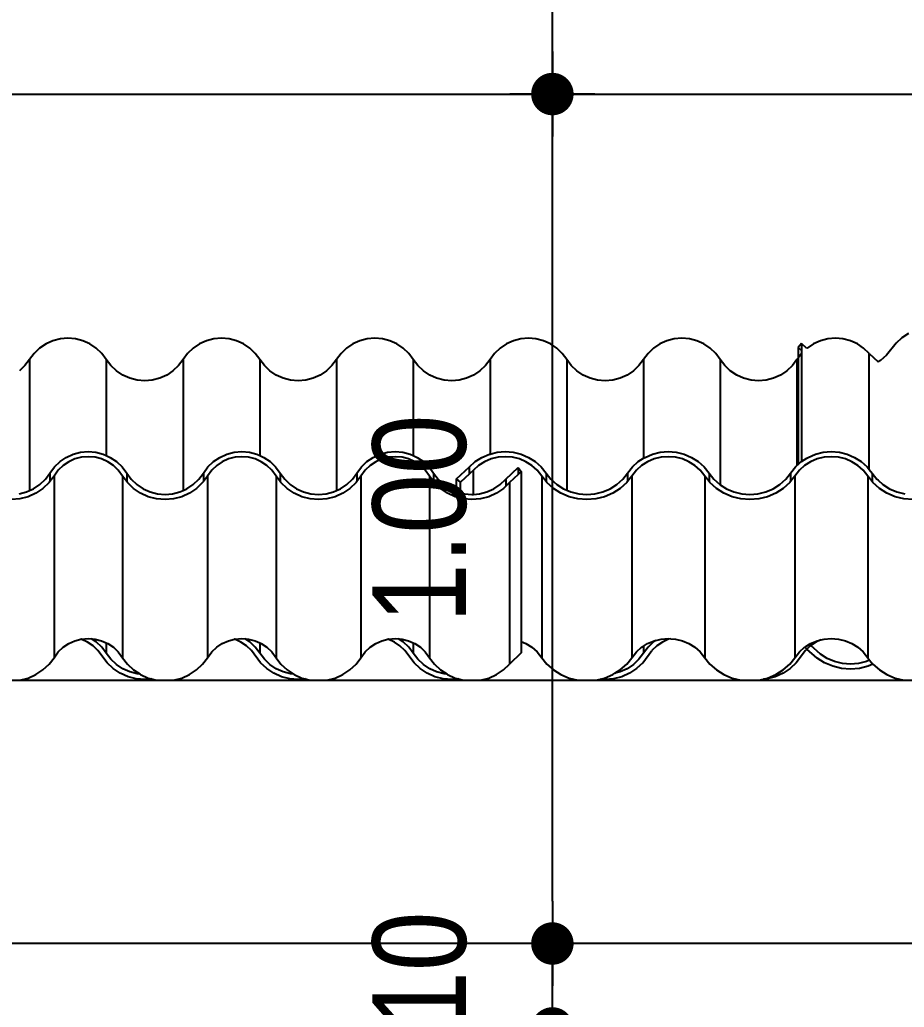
# Model space of a CAD drawing. Header units: millimetres. Extents: x 3212 to 6878, y 1640 to 3386.
# Drawn here: x 3310.305 to 3311.347, y 1648.377 to 1649.539 of the extents above; entities that cross this region are included whole.
import ezdxf

# ---------------------------------------------------------------- set-up
doc = ezdxf.new("R2010")
doc.units = ezdxf.units.MM
doc.header["$LTSCALE"] = 0.8
for name, color, linetype in [('A-PEN-B', 5, 'Continuous'), ('A-PEN-C', 4, 'Continuous'), ('A-PEN-Y', 2, 'Continuous'), ('COTA', 2, 'Continuous')]:
    doc.layers.add(name, color=color, linetype=linetype)
doc.layers.add('COTAS', color=53, linetype='Continuous', lineweight=9)
doc.styles.add('F2', font='ARIALN.TTF')
doc.dimstyles.new('ARQUITETURA', dxfattribs={"dimtxt": 0.11, "dimasz": 0.05, "dimexe": 0.1, "dimexo": 0, "dimgap": 0.1, "dimtad": 1, "dimzin": 5, "dimdsep": 46, "dimtxsty": 'F2', "dimblk": 'COTA', "dimcen": 0, "dimse1": 1, "dimse2": 1, "dimadec": 0, "dimazin": 0, "dimtfac": 2, "dimtix": 1, "dimtmove": 2, "dimatfit": 3, "dimldrblk": 'COTA', "dimfxl": 0, "dimtolj": 1, "dimtzin": 5, "dimarcsym": 0})

# ---------------------------------------------------------------- blocks, each defined once
blk = doc.blocks.new('COTA')
at = {"layer": 'COTA'}
for p, q in [((0, 1), (0, -1)), ((-1, 0), (1, 0))]:
    blk.add_line(p, q, dxfattribs=at)
at = {"layer": 'COTA', "const_width": 0.5}
blk.add_lwpolyline([(-0.25, 0, 1), (0.25, 0, 1)], format="xyb", close=True, dxfattribs=at)
blk = doc.blocks.new('*D217')
at = {"layer": 'COTAS', "color": 0, "lineweight": -2, "transparency": 16777216}
blk.add_line((3310.9325, 1645.5016), (3310.9325, 1648.3016), dxfattribs=at)
at = {"layer": 'Defpoints', "color": 0, "transparency": 16777216}
for p in [(3310.9325, 1648.3516), (3311.0854, 1648.3516), (3311.1995, 1645.4516)]:
    blk.add_point(p, dxfattribs=at)
at = {"layer": 'COTAS', "color": 0, "lineweight": -2, "transparency": 16777216, "xscale": 0.05, "yscale": 0.05, "zscale": 0.05}
for p, rotation in [((3310.9325, 1648.3516), 90), ((3310.9325, 1645.4516), 270)]:
    blk.add_blockref('COTA', p, dxfattribs=dict(at, rotation=rotation))
at = {"layer": 'COTAS', "color": 0, "transparency": 16777216, "insert": (3310.7764, 1646.9016), "char_height": 0.11, "attachment_point": 5, "rotation": 90, "style": 'F2'}
blk.add_mtext('\\A1;2.90', dxfattribs=at)
blk = doc.blocks.new('*D218')
at = {"layer": 'COTAS', "color": 0, "lineweight": -2, "transparency": 16777216}
for p, q in [((3310.9325, 1648.5016), (3310.9325, 1648.5516)), ((3310.9325, 1648.3516), (3310.9325, 1648.4516)), ((3310.9325, 1648.3016), (3310.9325, 1648.2516))]:
    blk.add_line(p, q, dxfattribs=at)
at = {"layer": 'Defpoints', "color": 0, "transparency": 16777216}
for p in [(3310.9325, 1648.4516), (3311.0954, 1648.4516), (3311.0854, 1648.3516)]:
    blk.add_point(p, dxfattribs=at)
at = {"layer": 'COTAS', "color": 0, "lineweight": -2, "transparency": 16777216, "xscale": 0.05, "yscale": 0.05, "zscale": 0.05}
for p, rotation in [((3310.9325, 1648.4516), 270), ((3310.9325, 1648.3516), 90)]:
    blk.add_blockref('COTA', p, dxfattribs=dict(at, rotation=rotation))
at = {"layer": 'COTAS', "color": 0, "transparency": 16777216, "insert": (3310.7764, 1648.4016), "char_height": 0.11, "attachment_point": 5, "rotation": 90, "style": 'F2'}
blk.add_mtext('\\A1;.10', dxfattribs=at)
blk = doc.blocks.new('*D219')
at = {"layer": 'COTAS', "color": 0, "lineweight": -2, "transparency": 16777216}
blk.add_line((3310.9325, 1648.5016), (3310.9325, 1649.4016), dxfattribs=at)
at = {"layer": 'Defpoints', "color": 0, "transparency": 16777216}
for p in [(3305.2044, 1649.4516), (3310.9325, 1649.4516), (3311.0954, 1648.4516)]:
    blk.add_point(p, dxfattribs=at)
at = {"layer": 'COTAS', "color": 0, "lineweight": -2, "transparency": 16777216, "xscale": 0.05, "yscale": 0.05, "zscale": 0.05}
for p, rotation in [((3310.9325, 1649.4516), 90), ((3310.9325, 1648.4516), 270)]:
    blk.add_blockref('COTA', p, dxfattribs=dict(at, rotation=rotation))
at = {"layer": 'COTAS', "color": 0, "transparency": 16777216, "insert": (3310.7764, 1648.9516), "char_height": 0.11, "attachment_point": 5, "rotation": 90, "style": 'F2'}
blk.add_mtext('\\A1;1.00', dxfattribs=at)
blk = doc.blocks.new('*D220')
at = {"layer": 'COTAS', "color": 0, "lineweight": -2, "transparency": 16777216}
blk.add_line((3310.9325, 1649.5016), (3310.9325, 1650.6016), dxfattribs=at)
at = {"layer": 'Defpoints', "color": 0, "transparency": 16777216}
for p in [(3310.9325, 1650.6516), (3311.9544, 1650.6516), (3305.2044, 1649.4516)]:
    blk.add_point(p, dxfattribs=at)
at = {"layer": 'COTAS', "color": 0, "lineweight": -2, "transparency": 16777216, "xscale": 0.05, "yscale": 0.05, "zscale": 0.05}
for p, rotation in [((3310.9325, 1650.6516), 90), ((3310.9325, 1649.4516), 270)]:
    blk.add_blockref('COTA', p, dxfattribs=dict(at, rotation=rotation))
at = {"layer": 'COTAS', "color": 0, "transparency": 16777216, "insert": (3310.7764, 1650.0516), "char_height": 0.11, "attachment_point": 5, "rotation": 90, "style": 'F2'}
blk.add_mtext('\\A1;1.20', dxfattribs=at)

msp = doc.modelspace()

# ---------------------------------------------------------------- linework, layer by layer
at = {"layer": 'A-PEN-B', "ltscale": 0.05}
msp.add_line((3320.4049, 1648.4516), (3305.2044, 1648.4516), dxfattribs=at)
at = {"layer": 'A-PEN-C', "ltscale": 0.05}
for p, q in [((3310.353, 1649.1633), (3310.3443, 1649.1611)), ((3310.3619, 1649.1641), (3310.353, 1649.1633)), ((3310.3709, 1649.1633), (3310.3619, 1649.1641)), ((3310.3796, 1649.1611), (3310.3709, 1649.1633)), ((3310.5337, 1649.1633), (3310.525, 1649.1611)), ((3310.5427, 1649.1641), (3310.5337, 1649.1633)), ((3310.5517, 1649.1633), (3310.5427, 1649.1641)), ((3310.5604, 1649.1611), (3310.5517, 1649.1633)), ((3310.7145, 1649.1633), (3310.7058, 1649.1611)), ((3310.7235, 1649.1641), (3310.7145, 1649.1633)), ((3310.7324, 1649.1633), (3310.7235, 1649.1641)), ((3310.7411, 1649.1611), (3310.7324, 1649.1633)), ((3310.8953, 1649.1633), (3310.8866, 1649.1611)), ((3310.9043, 1649.1641), (3310.8953, 1649.1633)), ((3310.9132, 1649.1633), (3310.9043, 1649.1641)), ((3310.9219, 1649.1611), (3310.9132, 1649.1633)), ((3311.0761, 1649.1633), (3311.0674, 1649.1611)), ((3311.085, 1649.1641), (3311.0761, 1649.1633)), ((3311.094, 1649.1633), (3311.085, 1649.1641)), ((3311.1027, 1649.1611), (3311.094, 1649.1633)), ((3311.2569, 1649.1633), (3311.2482, 1649.1611)), ((3311.2658, 1649.1641), (3311.2569, 1649.1633)), ((3311.2748, 1649.1633), (3311.2658, 1649.1641)), ((3311.2835, 1649.1611), (3311.2748, 1649.1633)), ((3311.3442, 1649.1647), (3311.3373, 1649.1585)), ((3311.3521, 1649.1697), (3311.3442, 1649.1647)), ((3310.3286, 1649.1524), (3310.3221, 1649.1463)), ((3310.3361, 1649.1574), (3310.3286, 1649.1524)), ((3310.3443, 1649.1611), (3310.3361, 1649.1574)), ((3310.3878, 1649.1574), (3310.3796, 1649.1611)), ((3310.3952, 1649.1524), (3310.3878, 1649.1574)), ((3310.4017, 1649.1463), (3310.3952, 1649.1524)), ((3310.5094, 1649.1524), (3310.5029, 1649.1463)), ((3310.5168, 1649.1574), (3310.5094, 1649.1524)), ((3310.525, 1649.1611), (3310.5168, 1649.1574)), ((3310.5685, 1649.1574), (3310.5604, 1649.1611)), ((3310.576, 1649.1524), (3310.5685, 1649.1574)), ((3310.5825, 1649.1463), (3310.576, 1649.1524)), ((3310.6902, 1649.1524), (3310.6837, 1649.1463)), ((3310.6976, 1649.1574), (3310.6902, 1649.1524)), ((3310.7058, 1649.1611), (3310.6976, 1649.1574)), ((3310.7493, 1649.1574), (3310.7411, 1649.1611)), ((3310.7568, 1649.1524), (3310.7493, 1649.1574)), ((3310.7633, 1649.1463), (3310.7568, 1649.1524)), ((3310.8709, 1649.1524), (3310.8644, 1649.1463)), ((3310.8784, 1649.1574), (3310.8709, 1649.1524)), ((3310.8866, 1649.1611), (3310.8784, 1649.1574)), ((3310.9301, 1649.1574), (3310.9219, 1649.1611)), ((3310.9376, 1649.1524), (3310.9301, 1649.1574)), ((3310.9441, 1649.1463), (3310.9376, 1649.1524)), ((3311.0517, 1649.1524), (3311.0452, 1649.1463)), ((3311.0592, 1649.1574), (3311.0517, 1649.1524)), ((3311.0674, 1649.1611), (3311.0592, 1649.1574)), ((3311.1109, 1649.1574), (3311.1027, 1649.1611)), ((3311.1183, 1649.1524), (3311.1109, 1649.1574)), ((3311.1249, 1649.1463), (3311.1183, 1649.1524)), ((3311.2259, 1649.1579), (3311.2219, 1649.1533)), ((3311.2219, 1649.1533), (3311.2259, 1649.1497)), ((3311.2219, 1649.1533), (3311.2219, 1649.1408)), ((3311.2323, 1649.1522), (3311.2259, 1649.1579)), ((3311.2259, 1649.1579), (3311.2259, 1649.1497)), ((3311.2325, 1649.1524), (3311.2323, 1649.1522)), ((3311.24, 1649.1574), (3311.2325, 1649.1524)), ((3311.2482, 1649.1611), (3311.24, 1649.1574)), ((3311.2917, 1649.1574), (3311.2835, 1649.1611)), ((3311.2991, 1649.1524), (3311.2917, 1649.1574)), ((3311.3056, 1649.1463), (3311.2991, 1649.1524)), ((3311.3373, 1649.1585), (3311.3259, 1649.1442)), ((3310.3221, 1649.1463), (3310.3167, 1649.1391)), ((3310.4071, 1649.1391), (3310.4017, 1649.1463)), ((3310.5029, 1649.1463), (3310.4975, 1649.1391)), ((3310.5879, 1649.1391), (3310.5825, 1649.1463)), ((3310.6837, 1649.1463), (3310.6783, 1649.1391)), ((3310.7687, 1649.1391), (3310.7633, 1649.1463)), ((3310.8644, 1649.1463), (3310.8591, 1649.1391)), ((3310.9494, 1649.1391), (3310.9441, 1649.1463)), ((3311.0452, 1649.1463), (3311.0398, 1649.1391)), ((3311.1302, 1649.1391), (3311.1249, 1649.1463)), ((3311.2219, 1649.1408), (3311.2206, 1649.1391)), ((3311.2259, 1649.1462), (3311.2219, 1649.1408)), ((3311.2219, 1649.1408), (3311.2219, 1649.0155)), ((3311.2259, 1649.1497), (3311.2259, 1649.1462)), ((3311.2259, 1649.1462), (3311.2259, 1649.0191)), ((3311.3056, 1649.0097), (3311.3056, 1649.1463)), ((3311.3056, 1649.1463), (3311.3162, 1649.1363)), ((3311.3259, 1649.1442), (3311.319, 1649.138)), ((3310.3113, 1649.1319), (3310.3048, 1649.1258)), ((3310.3167, 1649.1391), (3310.3113, 1649.1319)), ((3310.3167, 1649.1391), (3310.3167, 1648.9848)), ((3310.4071, 1649.1391), (3310.4071, 1649.026)), ((3310.4125, 1649.1319), (3310.4071, 1649.1391)), ((3310.419, 1649.1258), (3310.4125, 1649.1319)), ((3310.4921, 1649.1319), (3310.4856, 1649.1258)), ((3310.4975, 1649.1391), (3310.4921, 1649.1319)), ((3310.4975, 1649.1391), (3310.4975, 1648.9848)), ((3310.5933, 1649.1319), (3310.5879, 1649.1391)), ((3310.5879, 1649.1391), (3310.5879, 1649.026)), ((3310.5998, 1649.1258), (3310.5933, 1649.1319)), ((3310.6729, 1649.1319), (3310.6664, 1649.1258)), ((3310.6783, 1649.1391), (3310.6729, 1649.1319)), ((3310.6783, 1649.1391), (3310.6783, 1648.9848)), ((3310.774, 1649.1319), (3310.7687, 1649.1391)), ((3310.7687, 1649.1391), (3310.7687, 1649.026)), ((3310.7806, 1649.1258), (3310.774, 1649.1319)), ((3310.8537, 1649.1319), (3310.8472, 1649.1258)), ((3310.8591, 1649.1391), (3310.8537, 1649.1319)), ((3310.8591, 1649.1391), (3310.8591, 1649.0278)), ((3310.9494, 1649.1391), (3310.9494, 1648.9853)), ((3310.9548, 1649.1319), (3310.9494, 1649.1391)), ((3310.9613, 1649.1258), (3310.9548, 1649.1319)), ((3311.0345, 1649.1319), (3311.028, 1649.1258)), ((3311.0398, 1649.1391), (3311.0345, 1649.1319)), ((3311.0398, 1649.1391), (3311.0398, 1649.0228)), ((3311.1302, 1649.1391), (3311.1302, 1648.9916)), ((3311.1356, 1649.1319), (3311.1302, 1649.1391)), ((3311.1421, 1649.1258), (3311.1356, 1649.1319)), ((3311.2152, 1649.1319), (3311.2087, 1649.1258)), ((3311.2206, 1649.1391), (3311.2152, 1649.1319)), ((3311.2206, 1649.1391), (3311.2206, 1649.0144)), ((3311.319, 1649.138), (3311.3162, 1649.1363)), ((3310.4265, 1649.1208), (3310.419, 1649.1258)), ((3310.4347, 1649.1171), (3310.4265, 1649.1208)), ((3310.4434, 1649.1149), (3310.4347, 1649.1171)), ((3310.47, 1649.1171), (3310.4613, 1649.1149)), ((3310.4782, 1649.1208), (3310.47, 1649.1171)), ((3310.4856, 1649.1258), (3310.4782, 1649.1208)), ((3310.6072, 1649.1208), (3310.5998, 1649.1258)), ((3310.6154, 1649.1171), (3310.6072, 1649.1208)), ((3310.6241, 1649.1149), (3310.6154, 1649.1171)), ((3310.6507, 1649.1171), (3310.642, 1649.1149)), ((3310.6589, 1649.1208), (3310.6507, 1649.1171)), ((3310.6664, 1649.1258), (3310.6589, 1649.1208)), ((3310.788, 1649.1208), (3310.7806, 1649.1258)), ((3310.7962, 1649.1171), (3310.788, 1649.1208)), ((3310.8049, 1649.1149), (3310.7962, 1649.1171)), ((3310.8315, 1649.1171), (3310.8228, 1649.1149)), ((3310.8397, 1649.1208), (3310.8315, 1649.1171)), ((3310.8472, 1649.1258), (3310.8397, 1649.1208)), ((3310.9688, 1649.1208), (3310.9613, 1649.1258)), ((3310.977, 1649.1171), (3310.9688, 1649.1208)), ((3310.9857, 1649.1149), (3310.977, 1649.1171)), ((3311.0123, 1649.1171), (3311.0036, 1649.1149)), ((3311.0205, 1649.1208), (3311.0123, 1649.1171)), ((3311.028, 1649.1258), (3311.0205, 1649.1208)), ((3311.1496, 1649.1208), (3311.1421, 1649.1258)), ((3311.1578, 1649.1171), (3311.1496, 1649.1208)), ((3311.1665, 1649.1149), (3311.1578, 1649.1171)), ((3311.1931, 1649.1171), (3311.1844, 1649.1149)), ((3311.2013, 1649.1208), (3311.1931, 1649.1171)), ((3311.2087, 1649.1258), (3311.2013, 1649.1208)), ((3310.4523, 1649.1141), (3310.4434, 1649.1149)), ((3310.4613, 1649.1149), (3310.4523, 1649.1141)), ((3310.6331, 1649.1141), (3310.6241, 1649.1149)), ((3310.642, 1649.1149), (3310.6331, 1649.1141)), ((3310.8139, 1649.1141), (3310.8049, 1649.1149)), ((3310.8228, 1649.1149), (3310.8139, 1649.1141)), ((3310.9946, 1649.1141), (3310.9857, 1649.1149)), ((3311.0036, 1649.1149), (3310.9946, 1649.1141)), ((3311.1754, 1649.1141), (3311.1665, 1649.1149)), ((3311.1844, 1649.1149), (3311.1754, 1649.1141)), ((3310.3526, 1649.0189), (3310.36, 1649.0239)), ((3310.36, 1649.0239), (3310.3682, 1649.0276)), ((3310.3682, 1649.0276), (3310.3769, 1649.0299)), ((3310.3779, 1649.024), (3310.3702, 1649.022)), ((3310.3769, 1649.0299), (3310.3859, 1649.0307)), ((3310.3859, 1649.0246), (3310.3779, 1649.024)), ((3310.3859, 1649.0307), (3310.3948, 1649.0299)), ((3310.3938, 1649.024), (3310.3859, 1649.0246)), ((3310.4015, 1649.022), (3310.3938, 1649.024)), ((3310.3948, 1649.0299), (3310.4035, 1649.0276)), ((3310.4035, 1649.0276), (3310.4071, 1649.026)), ((3310.4071, 1649.026), (3310.4117, 1649.0239)), ((3310.4117, 1649.0239), (3310.4192, 1649.0189)), ((3310.5333, 1649.0189), (3310.5408, 1649.0239)), ((3310.5408, 1649.0239), (3310.549, 1649.0276)), ((3310.549, 1649.0276), (3310.5577, 1649.0299)), ((3310.5587, 1649.024), (3310.551, 1649.022)), ((3310.5577, 1649.0299), (3310.5666, 1649.0307)), ((3310.5666, 1649.0246), (3310.5587, 1649.024)), ((3310.5666, 1649.0307), (3310.5756, 1649.0299)), ((3310.5746, 1649.024), (3310.5666, 1649.0246)), ((3310.5823, 1649.022), (3310.5746, 1649.024)), ((3310.5756, 1649.0299), (3310.5843, 1649.0276)), ((3310.5843, 1649.0276), (3310.5879, 1649.026)), ((3310.5879, 1649.026), (3310.5925, 1649.0239)), ((3310.5925, 1649.0239), (3310.6, 1649.0189)), ((3310.7141, 1649.0189), (3310.7216, 1649.0239)), ((3310.7216, 1649.0239), (3310.7298, 1649.0276)), ((3310.7298, 1649.0276), (3310.7385, 1649.0299)), ((3310.7395, 1649.024), (3310.7318, 1649.022)), ((3310.7385, 1649.0299), (3310.7474, 1649.0307)), ((3310.7474, 1649.0246), (3310.7395, 1649.024)), ((3310.7474, 1649.0307), (3310.7564, 1649.0299)), ((3310.7554, 1649.024), (3310.7474, 1649.0246)), ((3310.7631, 1649.022), (3310.7554, 1649.024)), ((3310.7564, 1649.0299), (3310.7651, 1649.0276)), ((3310.7651, 1649.0276), (3310.7687, 1649.026)), ((3310.7687, 1649.026), (3310.7733, 1649.0239)), ((3310.7733, 1649.0239), (3310.7807, 1649.0189)), ((3310.8417, 1649.0189), (3310.8496, 1649.0239)), ((3310.8496, 1649.0239), (3310.8583, 1649.0276)), ((3310.8583, 1649.0276), (3310.8591, 1649.0278)), ((3310.8591, 1649.0278), (3310.8675, 1649.0299)), ((3310.8686, 1649.024), (3310.8604, 1649.022)), ((3310.8675, 1649.0299), (3310.877, 1649.0307)), ((3310.877, 1649.0246), (3310.8686, 1649.024)), ((3310.877, 1649.0307), (3310.8865, 1649.0299)), ((3310.8855, 1649.024), (3310.877, 1649.0246)), ((3310.8937, 1649.022), (3310.8855, 1649.024)), ((3310.8865, 1649.0299), (3310.8958, 1649.0276)), ((3310.8958, 1649.0276), (3310.9045, 1649.0239)), ((3310.9045, 1649.0239), (3310.9124, 1649.0189)), ((3311.0398, 1649.0228), (3311.0416, 1649.0239)), ((3311.0416, 1649.0239), (3311.0503, 1649.0276)), ((3311.0503, 1649.0276), (3311.0595, 1649.0299)), ((3311.0606, 1649.024), (3311.0524, 1649.022)), ((3311.0595, 1649.0299), (3311.069, 1649.0307)), ((3311.069, 1649.0246), (3311.0606, 1649.024)), ((3311.069, 1649.0307), (3311.0785, 1649.0299)), ((3311.0775, 1649.024), (3311.069, 1649.0246)), ((3311.0857, 1649.022), (3311.0775, 1649.024)), ((3311.0785, 1649.0299), (3311.0878, 1649.0276)), ((3311.0878, 1649.0276), (3311.0965, 1649.0239)), ((3311.0965, 1649.0239), (3311.1044, 1649.0189)), ((3311.2259, 1649.0191), (3311.2323, 1649.0231)), ((3311.2323, 1649.0231), (3311.2336, 1649.0239)), ((3311.2336, 1649.0239), (3311.2423, 1649.0276)), ((3311.2423, 1649.0276), (3311.2515, 1649.0299)), ((3311.2526, 1649.024), (3311.2444, 1649.022)), ((3311.2515, 1649.0299), (3311.261, 1649.0307)), ((3311.261, 1649.0246), (3311.2526, 1649.024)), ((3311.261, 1649.0307), (3311.2705, 1649.0299)), ((3311.2695, 1649.024), (3311.261, 1649.0246)), ((3311.2777, 1649.022), (3311.2695, 1649.024)), ((3311.2705, 1649.0299), (3311.2798, 1649.0276)), ((3311.2798, 1649.0276), (3311.2885, 1649.0239)), ((3311.2885, 1649.0239), (3311.2964, 1649.0189)), ((3310.3407, 1649.0054), (3310.346, 1649.0127)), ((3310.346, 1649.0127), (3310.3526, 1649.0189)), ((3310.3563, 1649.0142), (3310.3505, 1649.0087)), ((3310.3629, 1649.0187), (3310.3563, 1649.0142)), ((3310.3702, 1649.022), (3310.3629, 1649.0187)), ((3310.4088, 1649.0187), (3310.4015, 1649.022)), ((3310.4154, 1649.0142), (3310.4088, 1649.0187)), ((3310.4212, 1649.0087), (3310.4154, 1649.0142)), ((3310.4192, 1649.0189), (3310.4257, 1649.0127)), ((3310.4257, 1649.0127), (3310.4311, 1649.0054)), ((3310.5215, 1649.0054), (3310.5268, 1649.0127)), ((3310.5268, 1649.0127), (3310.5333, 1649.0189)), ((3310.5371, 1649.0142), (3310.5313, 1649.0087)), ((3310.5437, 1649.0187), (3310.5371, 1649.0142)), ((3310.551, 1649.022), (3310.5437, 1649.0187)), ((3310.5896, 1649.0187), (3310.5823, 1649.022)), ((3310.5962, 1649.0142), (3310.5896, 1649.0187)), ((3310.602, 1649.0087), (3310.5962, 1649.0142)), ((3310.6, 1649.0189), (3310.6065, 1649.0127)), ((3310.6065, 1649.0127), (3310.6118, 1649.0054)), ((3310.7022, 1649.0054), (3310.7076, 1649.0127)), ((3310.7076, 1649.0127), (3310.7141, 1649.0189)), ((3310.7179, 1649.0142), (3310.7121, 1649.0087)), ((3310.7245, 1649.0187), (3310.7179, 1649.0142)), ((3310.7318, 1649.022), (3310.7245, 1649.0187)), ((3310.7704, 1649.0187), (3310.7631, 1649.022)), ((3310.777, 1649.0142), (3310.7704, 1649.0187)), ((3310.7828, 1649.0087), (3310.777, 1649.0142)), ((3310.7807, 1649.0189), (3310.7872, 1649.0127)), ((3310.7872, 1649.0127), (3310.7926, 1649.0054)), ((3310.8194, 1648.9988), (3310.8347, 1649.0127)), ((3310.8347, 1649.0127), (3310.8417, 1649.0189)), ((3310.8347, 1649.0044), (3310.8347, 1649.0127)), ((3310.8456, 1649.0142), (3310.8395, 1649.0087)), ((3310.8527, 1649.0187), (3310.8456, 1649.0142)), ((3310.8604, 1649.022), (3310.8527, 1649.0187)), ((3310.8776, 1648.9982), (3310.8921, 1649.012)), ((3310.8921, 1649.012), (3310.8959, 1649.0073)), ((3310.8921, 1649.012), (3310.8921, 1649.0038)), ((3310.9014, 1649.0187), (3310.8937, 1649.022)), ((3310.9084, 1649.0142), (3310.9014, 1649.0187)), ((3310.9146, 1649.0087), (3310.9084, 1649.0142)), ((3310.9124, 1649.0189), (3310.9193, 1649.0127)), ((3310.9193, 1649.0127), (3310.925, 1649.0054)), ((3311.021, 1649.0054), (3311.0267, 1649.0127)), ((3311.0267, 1649.0127), (3311.0337, 1649.0189)), ((3311.0376, 1649.0142), (3311.0315, 1649.0087)), ((3311.0337, 1649.0189), (3311.0398, 1649.0228)), ((3311.0447, 1649.0187), (3311.0376, 1649.0142)), ((3311.0524, 1649.022), (3311.0447, 1649.0187)), ((3311.0934, 1649.0187), (3311.0857, 1649.022)), ((3311.1004, 1649.0142), (3311.0934, 1649.0187)), ((3311.1066, 1649.0087), (3311.1004, 1649.0142)), ((3311.1044, 1649.0189), (3311.1113, 1649.0127)), ((3311.1113, 1649.0127), (3311.117, 1649.0054)), ((3311.213, 1649.0054), (3311.2187, 1649.0127)), ((3311.2187, 1649.0127), (3311.2206, 1649.0144)), ((3311.2206, 1649.0144), (3311.2219, 1649.0155)), ((3311.2219, 1649.0155), (3311.2256, 1649.0189)), ((3311.2296, 1649.0142), (3311.2235, 1649.0087)), ((3311.2256, 1649.0189), (3311.2259, 1649.0191)), ((3311.2367, 1649.0187), (3311.2296, 1649.0142)), ((3311.2444, 1649.022), (3311.2367, 1649.0187)), ((3311.2854, 1649.0187), (3311.2777, 1649.022)), ((3311.2924, 1649.0142), (3311.2854, 1649.0187)), ((3311.2985, 1649.0087), (3311.2924, 1649.0142)), ((3311.2964, 1649.0189), (3311.3033, 1649.0127)), ((3311.3033, 1649.0127), (3311.3056, 1649.0097)), ((3310.3353, 1648.9982), (3310.3407, 1649.0054)), ((3310.3407, 1649.0054), (3310.3407, 1648.9954)), ((3310.3455, 1649.0018), (3310.3407, 1648.9954)), ((3310.3505, 1649.0087), (3310.3455, 1649.0018)), ((3310.3455, 1649.0018), (3310.3455, 1648.7881)), ((3310.4263, 1649.0018), (3310.4212, 1649.0087)), ((3310.4263, 1649.0018), (3310.4263, 1648.7881)), ((3310.4311, 1648.9954), (3310.4263, 1649.0018)), ((3310.4311, 1649.0054), (3310.4364, 1648.9982)), ((3310.4311, 1649.0054), (3310.4311, 1648.9954)), ((3310.5161, 1648.9982), (3310.5215, 1649.0054)), ((3310.5215, 1649.0054), (3310.5215, 1648.9954)), ((3310.5262, 1649.0018), (3310.5215, 1648.9954)), ((3310.5313, 1649.0087), (3310.5262, 1649.0018)), ((3310.5262, 1649.0018), (3310.5262, 1648.7881)), ((3310.6071, 1649.0018), (3310.602, 1649.0087)), ((3310.6071, 1649.0018), (3310.6071, 1648.7881)), ((3310.6118, 1648.9954), (3310.6071, 1649.0018)), ((3310.6118, 1649.0054), (3310.6172, 1648.9982)), ((3310.6118, 1649.0054), (3310.6118, 1648.9954)), ((3310.6969, 1648.9982), (3310.7022, 1649.0054)), ((3310.7022, 1649.0054), (3310.7022, 1648.9954)), ((3310.707, 1649.0018), (3310.7022, 1648.9954)), ((3310.7121, 1649.0087), (3310.707, 1649.0018)), ((3310.707, 1649.0018), (3310.707, 1648.7881)), ((3310.7878, 1649.0018), (3310.7828, 1649.0087)), ((3310.7878, 1649.0018), (3310.7878, 1648.7881)), ((3310.7926, 1648.9954), (3310.7878, 1649.0018)), ((3310.7926, 1649.0054), (3310.798, 1648.9982)), ((3310.7926, 1649.0054), (3310.7926, 1648.9954)), ((3310.8347, 1649.0044), (3310.8241, 1648.9948)), ((3310.8395, 1649.0087), (3310.8347, 1649.0044)), ((3310.8395, 1648.9803), (3310.8395, 1649.0087)), ((3310.8921, 1649.0038), (3310.8821, 1648.9942)), ((3310.8959, 1649.0073), (3310.8921, 1649.0038)), ((3310.8959, 1649.0073), (3310.8959, 1648.8071)), ((3310.92, 1649.0018), (3310.9146, 1649.0087)), ((3310.92, 1649.0018), (3310.92, 1648.7881)), ((3310.925, 1648.9954), (3310.92, 1649.0018)), ((3310.925, 1649.0054), (3310.9307, 1648.9982)), ((3310.925, 1649.0054), (3310.925, 1648.9954)), ((3311.0153, 1648.9982), (3311.021, 1649.0054)), ((3311.021, 1649.0054), (3311.021, 1648.9954)), ((3311.0261, 1649.0018), (3311.021, 1648.9954)), ((3311.0315, 1649.0087), (3311.0261, 1649.0018)), ((3311.0261, 1649.0018), (3311.0261, 1648.7881)), ((3311.1119, 1649.0018), (3311.1066, 1649.0087)), ((3311.1119, 1649.0018), (3311.1119, 1648.7881)), ((3311.117, 1648.9954), (3311.1119, 1649.0018)), ((3311.117, 1649.0054), (3311.1227, 1648.9982)), ((3311.117, 1649.0054), (3311.117, 1648.9954)), ((3311.2073, 1648.9982), (3311.213, 1649.0054)), ((3311.213, 1649.0054), (3311.213, 1648.9954)), ((3311.2181, 1649.0018), (3311.213, 1648.9954)), ((3311.2235, 1649.0087), (3311.2181, 1649.0018)), ((3311.2181, 1649.0018), (3311.2181, 1648.7881)), ((3311.3039, 1649.0018), (3311.2985, 1649.0087)), ((3311.3039, 1649.0018), (3311.3039, 1648.7881)), ((3311.309, 1648.9954), (3311.3039, 1649.0018)), ((3311.3056, 1649.0097), (3311.309, 1649.0054)), ((3311.309, 1649.0054), (3311.3147, 1648.9982)), ((3311.309, 1649.0054), (3311.309, 1648.9954)), ((3310.3213, 1648.9869), (3310.3288, 1648.992)), ((3310.3288, 1648.992), (3310.3353, 1648.9982)), ((3310.3398, 1648.9942), (3310.3325, 1648.9873)), ((3310.3407, 1648.9954), (3310.3398, 1648.9942)), ((3310.432, 1648.9942), (3310.4311, 1648.9954)), ((3310.4392, 1648.9873), (3310.432, 1648.9942)), ((3310.4364, 1648.9982), (3310.4429, 1648.992)), ((3310.4429, 1648.992), (3310.4504, 1648.9869)), ((3310.5021, 1648.9869), (3310.5096, 1648.992)), ((3310.5096, 1648.992), (3310.5161, 1648.9982)), ((3310.5206, 1648.9942), (3310.5133, 1648.9873)), ((3310.5215, 1648.9954), (3310.5206, 1648.9942)), ((3310.6127, 1648.9942), (3310.6118, 1648.9954)), ((3310.62, 1648.9873), (3310.6127, 1648.9942)), ((3310.6172, 1648.9982), (3310.6237, 1648.992)), ((3310.6237, 1648.992), (3310.6312, 1648.9869)), ((3310.6829, 1648.9869), (3310.6903, 1648.992)), ((3310.6903, 1648.992), (3310.6969, 1648.9982)), ((3310.7013, 1648.9942), (3310.6941, 1648.9873)), ((3310.7022, 1648.9954), (3310.7013, 1648.9942)), ((3310.7935, 1648.9942), (3310.7926, 1648.9954)), ((3310.8008, 1648.9873), (3310.7935, 1648.9942)), ((3310.798, 1648.9982), (3310.8045, 1648.992)), ((3310.8045, 1648.992), (3310.812, 1648.9869)), ((3310.8241, 1648.9948), (3310.8194, 1648.9988)), ((3310.8194, 1648.9836), (3310.8194, 1648.9988)), ((3310.8241, 1648.9822), (3310.8241, 1648.9948)), ((3310.8637, 1648.9869), (3310.8711, 1648.992)), ((3310.8711, 1648.992), (3310.8776, 1648.9982)), ((3310.8776, 1648.9899), (3310.8749, 1648.9873)), ((3310.8776, 1648.9982), (3310.8776, 1648.9899)), ((3310.8821, 1648.9942), (3310.8776, 1648.9899)), ((3310.8821, 1648.9942), (3310.8821, 1648.7805)), ((3310.926, 1648.9942), (3310.925, 1648.9954)), ((3310.9337, 1648.9873), (3310.926, 1648.9942)), ((3310.9307, 1648.9982), (3310.9377, 1648.992)), ((3310.9377, 1648.992), (3310.9456, 1648.9869)), ((3311.0005, 1648.9869), (3311.0084, 1648.992)), ((3311.0084, 1648.992), (3311.0153, 1648.9982)), ((3311.0201, 1648.9942), (3311.0124, 1648.9873)), ((3311.021, 1648.9954), (3311.0201, 1648.9942)), ((3311.118, 1648.9942), (3311.117, 1648.9954)), ((3311.1257, 1648.9873), (3311.118, 1648.9942)), ((3311.1227, 1648.9982), (3311.1296, 1648.992)), ((3311.1296, 1648.992), (3311.1302, 1648.9916)), ((3311.1302, 1648.9916), (3311.1376, 1648.9869)), ((3311.1925, 1648.9869), (3311.2004, 1648.992)), ((3311.2004, 1648.992), (3311.2073, 1648.9982)), ((3311.2121, 1648.9942), (3311.2044, 1648.9873)), ((3311.213, 1648.9954), (3311.2121, 1648.9942)), ((3311.31, 1648.9942), (3311.309, 1648.9954)), ((3311.3177, 1648.9873), (3311.31, 1648.9942)), ((3311.3147, 1648.9982), (3311.3162, 1648.9969)), ((3311.3162, 1648.9969), (3311.3216, 1648.992)), ((3311.3216, 1648.992), (3311.3296, 1648.9869)), ((3310.3044, 1648.981), (3310.3131, 1648.9832)), ((3310.3151, 1648.9775), (3310.3054, 1648.975)), ((3310.3131, 1648.9832), (3310.3167, 1648.9848)), ((3310.3242, 1648.9817), (3310.3151, 1648.9775)), ((3310.3167, 1648.9848), (3310.3213, 1648.9869)), ((3310.3325, 1648.9873), (3310.3242, 1648.9817)), ((3310.4475, 1648.9817), (3310.4392, 1648.9873)), ((3310.4566, 1648.9775), (3310.4475, 1648.9817)), ((3310.4504, 1648.9869), (3310.4586, 1648.9832)), ((3310.4663, 1648.975), (3310.4566, 1648.9775)), ((3310.4586, 1648.9832), (3310.4673, 1648.981)), ((3310.4673, 1648.981), (3310.4763, 1648.9802)), ((3310.4763, 1648.9802), (3310.4852, 1648.981)), ((3310.4852, 1648.981), (3310.4939, 1648.9832)), ((3310.4959, 1648.9775), (3310.4862, 1648.975)), ((3310.4939, 1648.9832), (3310.4975, 1648.9848)), ((3310.505, 1648.9817), (3310.4959, 1648.9775)), ((3310.4975, 1648.9848), (3310.5021, 1648.9869)), ((3310.5133, 1648.9873), (3310.505, 1648.9817)), ((3310.6283, 1648.9817), (3310.62, 1648.9873)), ((3310.6374, 1648.9775), (3310.6283, 1648.9817)), ((3310.6312, 1648.9869), (3310.6394, 1648.9832)), ((3310.6471, 1648.975), (3310.6374, 1648.9775)), ((3310.6394, 1648.9832), (3310.6481, 1648.981)), ((3310.6481, 1648.981), (3310.657, 1648.9802)), ((3310.657, 1648.9802), (3310.666, 1648.981)), ((3310.666, 1648.981), (3310.6747, 1648.9832)), ((3310.6767, 1648.9775), (3310.667, 1648.975)), ((3310.6747, 1648.9832), (3310.6783, 1648.9848)), ((3310.6858, 1648.9817), (3310.6767, 1648.9775)), ((3310.6783, 1648.9848), (3310.6829, 1648.9869)), ((3310.6941, 1648.9873), (3310.6858, 1648.9817)), ((3310.8091, 1648.9817), (3310.8008, 1648.9873)), ((3310.8182, 1648.9775), (3310.8091, 1648.9817)), ((3310.812, 1648.9869), (3310.8194, 1648.9836)), ((3310.8278, 1648.975), (3310.8182, 1648.9775)), ((3310.8194, 1648.9836), (3310.8202, 1648.9832)), ((3310.8202, 1648.9832), (3310.8241, 1648.9822)), ((3310.8241, 1648.9822), (3310.8289, 1648.981)), ((3310.8289, 1648.981), (3310.8378, 1648.9802)), ((3310.8378, 1648.9802), (3310.8395, 1648.9803)), ((3310.8395, 1648.9803), (3310.8468, 1648.981)), ((3310.8468, 1648.981), (3310.8555, 1648.9832)), ((3310.8575, 1648.9775), (3310.8478, 1648.975)), ((3310.8555, 1648.9832), (3310.8637, 1648.9869)), ((3310.8666, 1648.9817), (3310.8575, 1648.9775)), ((3310.8749, 1648.9873), (3310.8666, 1648.9817)), ((3310.9425, 1648.9817), (3310.9337, 1648.9873)), ((3310.9522, 1648.9775), (3310.9425, 1648.9817)), ((3310.9456, 1648.9869), (3310.9494, 1648.9853)), ((3310.9494, 1648.9853), (3310.9543, 1648.9832)), ((3310.9625, 1648.975), (3310.9522, 1648.9775)), ((3310.9543, 1648.9832), (3310.9635, 1648.981)), ((3310.9635, 1648.981), (3310.973, 1648.9802)), ((3310.973, 1648.9802), (3310.9825, 1648.981)), ((3310.9825, 1648.981), (3310.9918, 1648.9832)), ((3310.9939, 1648.9775), (3310.9836, 1648.975)), ((3310.9918, 1648.9832), (3311.0005, 1648.9869)), ((3311.0036, 1648.9817), (3310.9939, 1648.9775)), ((3311.0124, 1648.9873), (3311.0036, 1648.9817)), ((3311.1345, 1648.9817), (3311.1257, 1648.9873)), ((3311.1442, 1648.9775), (3311.1345, 1648.9817)), ((3311.1376, 1648.9869), (3311.1463, 1648.9832)), ((3311.1544, 1648.975), (3311.1442, 1648.9775)), ((3311.1463, 1648.9832), (3311.1555, 1648.981)), ((3311.1555, 1648.981), (3311.165, 1648.9802)), ((3311.165, 1648.9802), (3311.1745, 1648.981)), ((3311.1745, 1648.981), (3311.1838, 1648.9832)), ((3311.1859, 1648.9775), (3311.1756, 1648.975)), ((3311.1838, 1648.9832), (3311.1925, 1648.9869)), ((3311.1956, 1648.9817), (3311.1859, 1648.9775)), ((3311.2044, 1648.9873), (3311.1956, 1648.9817)), ((3311.3265, 1648.9817), (3311.3177, 1648.9873)), ((3311.3362, 1648.9775), (3311.3265, 1648.9817)), ((3311.3296, 1648.9869), (3311.3383, 1648.9832)), ((3311.3464, 1648.975), (3311.3362, 1648.9775)), ((3311.3383, 1648.9832), (3311.3475, 1648.981)), ((3310.3054, 1648.975), (3310.2955, 1648.9742)), ((3310.4763, 1648.9742), (3310.4663, 1648.975)), ((3310.4862, 1648.975), (3310.4763, 1648.9742)), ((3310.657, 1648.9742), (3310.6471, 1648.975)), ((3310.667, 1648.975), (3310.657, 1648.9742)), ((3310.8378, 1648.9742), (3310.8278, 1648.975)), ((3310.8478, 1648.975), (3310.8378, 1648.9742)), ((3310.973, 1648.9742), (3310.9625, 1648.975)), ((3310.9836, 1648.975), (3310.973, 1648.9742)), ((3311.165, 1648.9742), (3311.1544, 1648.975)), ((3311.1756, 1648.975), (3311.165, 1648.9742)), ((3311.357, 1648.9742), (3311.3464, 1648.975)), ((3310.3563, 1648.8003), (3310.3629, 1648.8048)), ((3310.3629, 1648.8048), (3310.3702, 1648.808)), ((3310.3702, 1648.808), (3310.3771, 1648.8098)), ((3310.3771, 1648.8098), (3310.3779, 1648.81)), ((3310.3776, 1648.8097), (3310.3771, 1648.8098)), ((3310.3849, 1648.8065), (3310.3776, 1648.8097)), ((3310.3779, 1648.81), (3310.3859, 1648.8107)), ((3310.3915, 1648.802), (3310.3849, 1648.8065)), ((3310.3859, 1648.8107), (3310.3897, 1648.8104)), ((3310.3952, 1648.8067), (3310.3897, 1648.8104)), ((3310.3897, 1648.8104), (3310.3938, 1648.81)), ((3310.3938, 1648.81), (3310.4015, 1648.808)), ((3310.4017, 1648.8005), (3310.3952, 1648.8067)), ((3310.4015, 1648.808), (3310.4071, 1648.8055)), ((3310.4071, 1648.8055), (3310.4071, 1648.7934)), ((3310.4071, 1648.8055), (3310.4088, 1648.8048)), ((3310.4088, 1648.8048), (3310.4154, 1648.8003)), ((3310.5371, 1648.8003), (3310.5437, 1648.8048)), ((3310.5437, 1648.8048), (3310.551, 1648.808)), ((3310.551, 1648.808), (3310.5579, 1648.8098)), ((3310.5579, 1648.8098), (3310.5587, 1648.81)), ((3310.5584, 1648.8097), (3310.5579, 1648.8098)), ((3310.5656, 1648.8065), (3310.5584, 1648.8097)), ((3310.5587, 1648.81), (3310.5666, 1648.8107)), ((3310.5723, 1648.802), (3310.5656, 1648.8065)), ((3310.5666, 1648.8107), (3310.5705, 1648.8104)), ((3310.576, 1648.8067), (3310.5705, 1648.8104)), ((3310.5705, 1648.8104), (3310.5746, 1648.81)), ((3310.5746, 1648.81), (3310.5823, 1648.808)), ((3310.5825, 1648.8005), (3310.576, 1648.8067)), ((3310.5823, 1648.808), (3310.5879, 1648.8055)), ((3310.5879, 1648.8055), (3310.5879, 1648.7934)), ((3310.5879, 1648.8055), (3310.5896, 1648.8048)), ((3310.5896, 1648.8048), (3310.5962, 1648.8003)), ((3310.7179, 1648.8003), (3310.7245, 1648.8048)), ((3310.7245, 1648.8048), (3310.7318, 1648.808)), ((3310.7318, 1648.808), (3310.7387, 1648.8098)), ((3310.7387, 1648.8098), (3310.7395, 1648.81)), ((3310.7391, 1648.8097), (3310.7387, 1648.8098)), ((3310.7464, 1648.8065), (3310.7391, 1648.8097)), ((3310.7395, 1648.81), (3310.7474, 1648.8107)), ((3310.753, 1648.802), (3310.7464, 1648.8065)), ((3310.7474, 1648.8107), (3310.7513, 1648.8104)), ((3310.7568, 1648.8067), (3310.7513, 1648.8104)), ((3310.7513, 1648.8104), (3310.7554, 1648.81)), ((3310.7554, 1648.81), (3310.7631, 1648.808)), ((3310.7633, 1648.8005), (3310.7568, 1648.8067)), ((3310.7631, 1648.808), (3310.7687, 1648.8055)), ((3310.7687, 1648.8055), (3310.7687, 1648.7934)), ((3310.7687, 1648.8055), (3310.7704, 1648.8048)), ((3310.7704, 1648.8048), (3310.777, 1648.8003)), ((3310.8959, 1648.8071), (3310.9014, 1648.8048)), ((3310.8959, 1648.8071), (3310.8959, 1648.7936)), ((3310.9014, 1648.8048), (3310.9084, 1648.8003)), ((3311.0398, 1648.8017), (3311.0447, 1648.8048)), ((3311.0447, 1648.8048), (3311.0524, 1648.808)), ((3311.0517, 1648.8067), (3311.0452, 1648.8005)), ((3311.0545, 1648.8085), (3311.0517, 1648.8067)), ((3311.0524, 1648.808), (3311.0545, 1648.8085)), ((3311.0545, 1648.8085), (3311.0606, 1648.81)), ((3311.0621, 1648.8065), (3311.0555, 1648.802)), ((3311.0606, 1648.81), (3311.069, 1648.8107)), ((3311.0694, 1648.8097), (3311.0621, 1648.8065)), ((3311.069, 1648.8107), (3311.0722, 1648.8104)), ((3311.0722, 1648.8104), (3311.0694, 1648.8097)), ((3311.0722, 1648.8104), (3311.0775, 1648.81)), ((3311.0775, 1648.81), (3311.0857, 1648.808)), ((3311.0857, 1648.808), (3311.0934, 1648.8048)), ((3311.0934, 1648.8048), (3311.1004, 1648.8003)), ((3311.2298, 1648.8005), (3311.2352, 1648.8039)), ((3311.2352, 1648.8039), (3311.2367, 1648.8048)), ((3311.2368, 1648.8024), (3311.2352, 1648.8039)), ((3311.2363, 1648.802), (3311.2368, 1648.8024)), ((3311.2367, 1648.8048), (3311.2444, 1648.808)), ((3311.2429, 1648.8065), (3311.2368, 1648.8024)), ((3311.2482, 1648.7923), (3311.2368, 1648.8024)), ((3311.2488, 1648.8091), (3311.2429, 1648.8065)), ((3311.2444, 1648.808), (3311.2488, 1648.8091)), ((3311.2488, 1648.8091), (3311.2526, 1648.81)), ((3311.2526, 1648.81), (3311.261, 1648.8107)), ((3311.261, 1648.8107), (3311.2695, 1648.81)), ((3311.2695, 1648.81), (3311.2777, 1648.808)), ((3311.2777, 1648.808), (3311.2854, 1648.8048)), ((3311.2854, 1648.8048), (3311.2924, 1648.8003)), ((3310.3455, 1648.7881), (3310.3505, 1648.7949)), ((3310.3505, 1648.7949), (3310.3563, 1648.8003)), ((3310.3973, 1648.7966), (3310.3915, 1648.802)), ((3310.408, 1648.7822), (3310.3973, 1648.7966)), ((3310.4071, 1648.7934), (3310.4017, 1648.8005)), ((3310.4125, 1648.7862), (3310.4071, 1648.7934)), ((3310.4154, 1648.8003), (3310.4212, 1648.7949)), ((3310.4212, 1648.7949), (3310.4263, 1648.7881)), ((3310.5262, 1648.7881), (3310.5313, 1648.7949)), ((3310.5313, 1648.7949), (3310.5371, 1648.8003)), ((3310.578, 1648.7966), (3310.5723, 1648.802)), ((3310.5888, 1648.7822), (3310.578, 1648.7966)), ((3310.5879, 1648.7934), (3310.5825, 1648.8005)), ((3310.5933, 1648.7862), (3310.5879, 1648.7934)), ((3310.5962, 1648.8003), (3310.602, 1648.7949)), ((3310.602, 1648.7949), (3310.6071, 1648.7881)), ((3310.707, 1648.7881), (3310.7121, 1648.7949)), ((3310.7121, 1648.7949), (3310.7179, 1648.8003)), ((3310.7588, 1648.7966), (3310.753, 1648.802)), ((3310.7696, 1648.7822), (3310.7588, 1648.7966)), ((3310.7687, 1648.7934), (3310.7633, 1648.8005)), ((3310.774, 1648.7862), (3310.7687, 1648.7934)), ((3310.777, 1648.8003), (3310.7828, 1648.7949)), ((3310.7828, 1648.7949), (3310.7878, 1648.7881)), ((3310.8959, 1648.7936), (3310.8821, 1648.7805)), ((3310.9084, 1648.8003), (3310.9146, 1648.7949)), ((3310.9146, 1648.7949), (3310.92, 1648.7881)), ((3311.0261, 1648.7881), (3311.0315, 1648.7949)), ((3311.0315, 1648.7949), (3311.0376, 1648.8003)), ((3311.0398, 1648.7934), (3311.0345, 1648.7862)), ((3311.0376, 1648.8003), (3311.0398, 1648.8017)), ((3311.0389, 1648.7822), (3311.0497, 1648.7966)), ((3311.0398, 1648.8017), (3311.0398, 1648.7934)), ((3311.0452, 1648.8005), (3311.0398, 1648.7934)), ((3311.0555, 1648.802), (3311.0497, 1648.7966)), ((3311.1004, 1648.8003), (3311.1066, 1648.7949)), ((3311.1066, 1648.7949), (3311.1119, 1648.7881)), ((3311.2181, 1648.7881), (3311.2235, 1648.7949)), ((3311.2305, 1648.7966), (3311.2197, 1648.7822)), ((3311.2235, 1648.7949), (3311.2296, 1648.8003)), ((3311.2296, 1648.8003), (3311.2298, 1648.8005)), ((3311.2298, 1648.8005), (3311.2323, 1648.7983)), ((3311.2323, 1648.7983), (3311.2305, 1648.7966)), ((3311.2323, 1648.7983), (3311.2363, 1648.802)), ((3311.2442, 1648.7876), (3311.2323, 1648.7983)), ((3311.2561, 1648.7873), (3311.2482, 1648.7923)), ((3311.2924, 1648.8003), (3311.2985, 1648.7949)), ((3311.2985, 1648.7949), (3311.3039, 1648.7881)), ((3310.3325, 1648.7737), (3310.3398, 1648.7805)), ((3310.3398, 1648.7805), (3310.3455, 1648.7881)), ((3310.4152, 1648.7754), (3310.408, 1648.7822)), ((3310.419, 1648.78), (3310.4125, 1648.7862)), ((3310.4265, 1648.775), (3310.419, 1648.78)), ((3310.4263, 1648.7881), (3310.432, 1648.7805)), ((3310.432, 1648.7805), (3310.4392, 1648.7737)), ((3310.5133, 1648.7737), (3310.5206, 1648.7805)), ((3310.5206, 1648.7805), (3310.5262, 1648.7881)), ((3310.596, 1648.7754), (3310.5888, 1648.7822)), ((3310.5998, 1648.78), (3310.5933, 1648.7862)), ((3310.6072, 1648.775), (3310.5998, 1648.78)), ((3310.6071, 1648.7881), (3310.6127, 1648.7805)), ((3310.6127, 1648.7805), (3310.62, 1648.7737)), ((3310.6941, 1648.7737), (3310.7013, 1648.7805)), ((3310.7013, 1648.7805), (3310.707, 1648.7881)), ((3310.7768, 1648.7754), (3310.7696, 1648.7822)), ((3310.7806, 1648.78), (3310.774, 1648.7862)), ((3310.788, 1648.775), (3310.7806, 1648.78)), ((3310.7878, 1648.7881), (3310.7935, 1648.7805)), ((3310.7935, 1648.7805), (3310.8008, 1648.7737)), ((3310.8749, 1648.7737), (3310.8821, 1648.7805)), ((3310.92, 1648.7881), (3310.926, 1648.7805)), ((3310.926, 1648.7805), (3310.9337, 1648.7737)), ((3311.0124, 1648.7737), (3311.0201, 1648.7805)), ((3311.0201, 1648.7805), (3311.0261, 1648.7881)), ((3311.028, 1648.78), (3311.0205, 1648.775)), ((3311.0345, 1648.7862), (3311.028, 1648.78)), ((3311.0389, 1648.7822), (3311.0317, 1648.7754)), ((3311.1119, 1648.7881), (3311.118, 1648.7805)), ((3311.118, 1648.7805), (3311.1257, 1648.7737)), ((3311.2044, 1648.7737), (3311.2121, 1648.7805)), ((3311.2121, 1648.7805), (3311.2181, 1648.7881)), ((3311.2197, 1648.7822), (3311.2125, 1648.7754)), ((3311.253, 1648.7821), (3311.2442, 1648.7876)), ((3311.2627, 1648.778), (3311.253, 1648.7821)), ((3311.2648, 1648.7836), (3311.2561, 1648.7873)), ((3311.2741, 1648.7814), (3311.2648, 1648.7836)), ((3311.2836, 1648.7806), (3311.2741, 1648.7814)), ((3311.2931, 1648.7814), (3311.2836, 1648.7806)), ((3311.3023, 1648.7836), (3311.2931, 1648.7814)), ((3311.3062, 1648.7853), (3311.3023, 1648.7836)), ((3311.3039, 1648.7881), (3311.3062, 1648.7853)), ((3311.3101, 1648.7804), (3311.3044, 1648.778)), ((3311.3062, 1648.7853), (3311.31, 1648.7805)), ((3311.31, 1648.7805), (3311.3101, 1648.7804)), ((3311.3101, 1648.7804), (3311.3177, 1648.7737)), ((3310.3151, 1648.7641), (3310.3242, 1648.7681)), ((3310.3242, 1648.7681), (3310.3325, 1648.7737)), ((3310.4235, 1648.7698), (3310.4152, 1648.7754)), ((3310.4327, 1648.7657), (3310.4235, 1648.7698)), ((3310.4347, 1648.7714), (3310.4265, 1648.775)), ((3310.4434, 1648.7691), (3310.4347, 1648.7714)), ((3310.4392, 1648.7737), (3310.4464, 1648.7689)), ((3310.4464, 1648.7689), (3310.4434, 1648.7691)), ((3310.4464, 1648.7689), (3310.4475, 1648.7681)), ((3310.4475, 1648.7681), (3310.4566, 1648.7641)), ((3310.4959, 1648.7641), (3310.505, 1648.7681)), ((3310.505, 1648.7681), (3310.5133, 1648.7737)), ((3310.6043, 1648.7698), (3310.596, 1648.7754)), ((3310.6134, 1648.7657), (3310.6043, 1648.7698)), ((3310.6154, 1648.7714), (3310.6072, 1648.775)), ((3310.6241, 1648.7691), (3310.6154, 1648.7714)), ((3310.62, 1648.7737), (3310.6272, 1648.7689)), ((3310.6272, 1648.7689), (3310.6241, 1648.7691)), ((3310.6272, 1648.7689), (3310.6283, 1648.7681)), ((3310.6283, 1648.7681), (3310.6374, 1648.7641)), ((3310.6767, 1648.7641), (3310.6858, 1648.7681)), ((3310.6858, 1648.7681), (3310.6941, 1648.7737)), ((3310.7851, 1648.7698), (3310.7768, 1648.7754)), ((3310.7942, 1648.7657), (3310.7851, 1648.7698)), ((3310.7962, 1648.7714), (3310.788, 1648.775)), ((3310.8049, 1648.7691), (3310.7962, 1648.7714)), ((3310.8008, 1648.7737), (3310.808, 1648.7689)), ((3310.808, 1648.7689), (3310.8049, 1648.7691)), ((3310.808, 1648.7689), (3310.8091, 1648.7681)), ((3310.8091, 1648.7681), (3310.8182, 1648.7641)), ((3310.8575, 1648.7641), (3310.8666, 1648.7681)), ((3310.8666, 1648.7681), (3310.8749, 1648.7737)), ((3310.9337, 1648.7737), (3310.9425, 1648.7681)), ((3310.9425, 1648.7681), (3310.9522, 1648.7641)), ((3310.9939, 1648.7641), (3311.0036, 1648.7681)), ((3311.0036, 1648.7681), (3311.0062, 1648.7698)), ((3311.0062, 1648.7698), (3311.0124, 1648.7737)), ((3311.0123, 1648.7714), (3311.0062, 1648.7698)), ((3311.0205, 1648.775), (3311.0123, 1648.7714)), ((3311.0234, 1648.7698), (3311.0143, 1648.7657)), ((3311.0317, 1648.7754), (3311.0234, 1648.7698)), ((3311.1257, 1648.7737), (3311.1345, 1648.7681)), ((3311.1345, 1648.7681), (3311.1442, 1648.7641)), ((3311.1859, 1648.7641), (3311.1956, 1648.7681)), ((3311.2042, 1648.7698), (3311.1951, 1648.7657)), ((3311.1956, 1648.7681), (3311.2044, 1648.7737)), ((3311.2125, 1648.7754), (3311.2042, 1648.7698)), ((3311.273, 1648.7755), (3311.2627, 1648.778)), ((3311.2836, 1648.7747), (3311.273, 1648.7755)), ((3311.2942, 1648.7755), (3311.2836, 1648.7747)), ((3311.3044, 1648.778), (3311.2942, 1648.7755)), ((3311.3177, 1648.7737), (3311.3265, 1648.7681)), ((3311.3265, 1648.7681), (3311.3362, 1648.7641)), ((3310.2855, 1648.7616), (3310.3054, 1648.7616)), ((3310.3054, 1648.7616), (3310.3151, 1648.7641)), ((3310.3054, 1648.7616), (3310.4663, 1648.7616)), ((3310.4423, 1648.7632), (3310.4327, 1648.7657)), ((3310.4523, 1648.7624), (3310.4423, 1648.7632)), ((3310.4604, 1648.7631), (3310.4523, 1648.7624)), ((3310.4566, 1648.7641), (3310.4604, 1648.7631)), ((3310.4604, 1648.7631), (3310.4663, 1648.7616)), ((3310.4663, 1648.7616), (3310.4862, 1648.7616)), ((3310.4862, 1648.7616), (3310.4959, 1648.7641)), ((3310.4862, 1648.7616), (3310.6471, 1648.7616)), ((3310.6231, 1648.7632), (3310.6134, 1648.7657)), ((3310.6331, 1648.7624), (3310.6231, 1648.7632)), ((3310.6412, 1648.7631), (3310.6331, 1648.7624)), ((3310.6374, 1648.7641), (3310.6412, 1648.7631)), ((3310.6412, 1648.7631), (3310.6471, 1648.7616)), ((3310.6471, 1648.7616), (3310.667, 1648.7616)), ((3310.667, 1648.7616), (3310.6767, 1648.7641)), ((3310.667, 1648.7616), (3310.8278, 1648.7616)), ((3310.8039, 1648.7632), (3310.7942, 1648.7657)), ((3310.8139, 1648.7624), (3310.8039, 1648.7632)), ((3310.822, 1648.7631), (3310.8139, 1648.7624)), ((3310.8182, 1648.7641), (3310.822, 1648.7631)), ((3310.822, 1648.7631), (3310.8278, 1648.7616)), ((3310.8278, 1648.7616), (3310.8478, 1648.7616)), ((3310.8478, 1648.7616), (3310.8575, 1648.7641)), ((3310.8478, 1648.7616), (3310.9625, 1648.7616)), ((3310.9522, 1648.7641), (3310.9625, 1648.7616)), ((3310.9625, 1648.7616), (3310.9836, 1648.7616)), ((3310.9836, 1648.7616), (3310.989, 1648.7629)), ((3310.9836, 1648.7616), (3311.1544, 1648.7616)), ((3310.989, 1648.7629), (3310.9939, 1648.7641)), ((3310.9946, 1648.7624), (3310.989, 1648.7629)), ((3311.0046, 1648.7632), (3310.9946, 1648.7624)), ((3311.0143, 1648.7657), (3311.0046, 1648.7632)), ((3311.1442, 1648.7641), (3311.1544, 1648.7616)), ((3311.1544, 1648.7616), (3311.1756, 1648.7616)), ((3311.1756, 1648.7616), (3311.181, 1648.7629)), ((3311.1756, 1648.7616), (3311.3464, 1648.7616)), ((3311.181, 1648.7629), (3311.1859, 1648.7641)), ((3311.1854, 1648.7632), (3311.181, 1648.7629)), ((3311.1951, 1648.7657), (3311.1854, 1648.7632)), ((3311.3362, 1648.7641), (3311.3464, 1648.7616)), ((3311.3464, 1648.7616), (3311.3676, 1648.7616))]:
    msp.add_line(p, q, dxfattribs=at)
at = {"layer": 'A-PEN-Y', "ltscale": 0.05}
msp.add_line((3305.2044, 1649.4516), (3311.9544, 1649.4516), dxfattribs=at)

# ---------------------------------------------------------------- dimensions: what is measured, and where the dimension line sits
at = {"layer": 'COTAS'}
for base, p1, p2, picture, middle in [((3310.9325, 1650.6516), (3305.2044, 1649.4516), (3311.9544, 1650.6516), '*D220', (3310.7764, 1650.0516)), ((3310.9325, 1649.4516), (3311.0954, 1648.4516), (3305.2044, 1649.4516), '*D219', (3310.7764, 1648.9516)), ((3310.9325, 1648.4516), (3311.0854, 1648.3516), (3311.0954, 1648.4516), '*D218', (3310.7764, 1648.4016)), ((3310.9325, 1648.3516), (3311.1995, 1645.4516), (3311.0854, 1648.3516), '*D217', (3310.7764, 1646.9016))]:
    dim = msp.add_linear_dim(base=base, p1=p1, p2=p2, angle=90, dimstyle='ARQUITETURA', dxfattribs=at)
    dim.commit()
    dim.dimension.update_dxf_attribs({"geometry": picture, "text_midpoint": middle})

doc.saveas('drawing.dxf')
